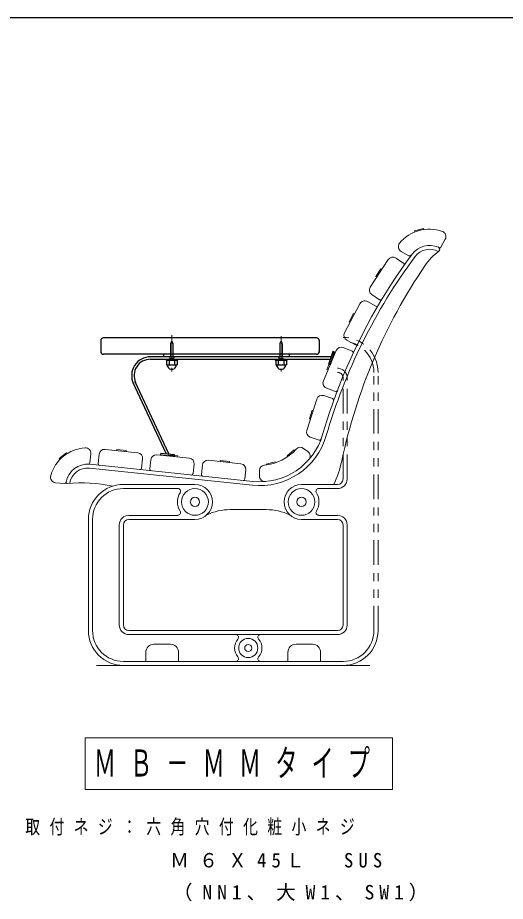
# Model space of a CAD drawing. Units: millimetres on the paper. Extents: x -365 to 12, y -38 to 257.
# Drawn here: x -238 to -178.5, y 149.3 to 257 of the extents above; entities that cross this region are included whole.
import ezdxf

# ---------------------------------------------------------------- set-up
doc = ezdxf.new("R2010")
doc.units = ezdxf.units.MM
for name, pattern in [('USER1', [4.5, 2.5, -2]), ('USER2', [6, 3, -1, 1, -1]), ('USER3', [8, 3, -1, 1, -1, 1, -1])]:
    doc.linetypes.add(name, pattern=pattern)
doc.layers.add('0_2', color=7, linetype='Continuous', lineweight=13)
doc.layers.add('LY_3', color=7, linetype='Continuous', lineweight=13)
doc.styles.add('ＭＳ ゴシック', font='')
doc.styles.get('ＭＳ ゴシック').set_extended_font_data('MS Gothic')

msp = doc.modelspace()

# ---------------------------------------------------------------- linework, layer by layer
at = {"layer": '0_2', "color": 20, "lineweight": 25}
msp.add_line((0, 257), (-365, 257), dxfattribs=at)
at = {"layer": 'LY_3'}
for p, q in [((-189.597, 230.996), (-188.504, 231.297)), ((-189.597, 230.996), (-189.561, 230.868)), ((-188.504, 231.298), (-188.469, 231.169)), ((-186.376, 229.042), (-185.838, 229.982)), ((-191.21, 228.499), (-190.267, 227.968)), ((-194.978, 224.161), (-192.79, 227.509)), ((-191.867, 227.702), (-190.919, 227.082)), ((-194.306, 225.433), (-193.685, 226.382)), ((-193.686, 226.382), (-193.574, 226.309)), ((-194.306, 225.433), (-194.194, 225.36)), ((-194.785, 223.238), (-193.836, 222.618)), ((-198.116, 218.592), (-196.236, 222.123)), ((-195.334, 222.398), (-194.294, 221.844)), ((-197.559, 219.92), (-197.027, 220.92)), ((-197.027, 220.92), (-196.91, 220.858)), ((-197.56, 219.92), (-197.442, 219.857)), ((-197.841, 217.69), (-196.801, 217.136)), ((-198.273, 216.783), (-197.188, 216.325)), ((-199.146, 216.428), (-200.702, 212.744)), ((-199.826, 215.161), (-200.267, 214.117)), ((-199.826, 215.161), (-199.703, 215.109)), ((-200.267, 214.117), (-200.144, 214.065)), ((-200.348, 211.87), (-199.262, 211.412)), ((-202.731, 206.689), (-201.492, 210.493)), ((-200.651, 210.92), (-199.574, 210.569)), ((-202.413, 208.094), (-202.062, 209.171)), ((-202.062, 209.171), (-201.935, 209.13)), ((-202.413, 208.094), (-202.286, 208.052)), ((-202.303, 205.849), (-201.225, 205.498)), ((-232.035, 203.958), (-232.916, 203.245)), ((-232.035, 203.958), (-231.951, 203.855)), ((-229.183, 202.742), (-229.066, 203.818)), ((-228.064, 203.772), (-228.183, 202.645)), ((-227.331, 204.365), (-223.353, 203.947)), ((-225.892, 204.348), (-225.906, 204.215)), ((-225.892, 204.348), (-224.765, 204.229)), ((-224.765, 204.229), (-224.779, 204.097)), ((-221.033, 203.703), (-217.054, 203.285)), ((-219.593, 203.686), (-219.607, 203.553)), ((-219.593, 203.686), (-218.466, 203.567)), ((-205.109, 203.575), (-204.245, 204.308)), ((-204.176, 204.226), (-204.245, 204.308)), ((-203.119, 204.496), (-202.579, 204.1)), ((-232.916, 203.245), (-232.832, 203.141)), ((-229.198, 202.55), (-209.307, 200.46)), ((-222.76, 203.214), (-222.878, 202.087)), ((-221.766, 203.11), (-221.884, 201.983)), ((-218.466, 203.567), (-218.48, 203.435)), ((-216.461, 202.552), (-216.58, 201.425)), ((-214.734, 203.041), (-210.756, 202.623)), ((-213.295, 203.024), (-213.309, 202.891)), ((-213.295, 203.024), (-212.167, 202.905)), ((-212.168, 202.905), (-212.182, 202.773)), ((-207.673, 202.575), (-206.57, 202.836)), ((-207.648, 202.472), (-207.673, 202.576)), ((-206.545, 202.733), (-206.57, 202.837)), ((-205.04, 203.493), (-205.109, 203.575)), ((-229.247, 202.086), (-209.356, 199.996)), ((-215.467, 202.448), (-215.585, 201.321)), ((-210.163, 201.89), (-210.281, 200.763)), ((-208.492, 201.782), (-208.494, 201.112)), ((-233.396, 200.311), (-232.319, 200.202)), ((-225.101, 200.098), (-216.368, 200.098)), ((-225.101, 199.598), (-218.464, 199.598)), ((-198.968, 200.098), (-203.368, 200.098)), ((-198.968, 199.598), (-201.272, 199.598)), ((-224.435, 196.331), (-218.464, 196.331)), ((-212.066, 197.031), (-207.67, 197.031)), ((-198.968, 196.331), (-201.272, 196.331)), ((-229.368, 182.291), (-229.368, 195.831)), ((-228.868, 182.291), (-228.868, 195.831)), ((-225.601, 182.958), (-225.601, 195.165)), ((-225.101, 182.958), (-225.101, 195.165)), ((-224.435, 195.831), (-216.368, 195.831)), ((-198.968, 195.831), (-203.368, 195.831)), ((-198.301, 182.958), (-198.301, 195.165)), ((-197.801, 182.958), (-197.801, 195.165)), ((-198.968, 182.291), (-224.435, 182.291)), ((-198.968, 181.791), (-224.435, 181.791)), ((-219.368, 180.625), (-221.368, 180.625)), ((-202.035, 180.625), (-204.035, 180.625)), ((-222.368, 178.525), (-222.368, 179.625)), ((-218.368, 178.525), (-218.368, 179.625)), ((-205.035, 178.525), (-205.035, 179.625)), ((-201.035, 178.525), (-201.035, 179.625)), ((-195.035, 178.025), (-228.368, 178.025)), ((-198.301, 178.525), (-225.101, 178.525)), ((-192.249, 169.19), (-229.749, 169.19)), ((-229.749, 169.19), (-229.749, 162.89)), ((-192.249, 162.89), (-192.249, 169.19)), ((-229.749, 162.89), (-192.249, 162.89))]:
    msp.add_line(p, q, dxfattribs=at)
at = {"layer": 'LY_3', "color": 3, "lineweight": 25}
for p, q in [((-227.864, 217.632), (-227.864, 216.298)), ((-201.53, 217.965), (-227.53, 217.965)), ((-201.197, 217.632), (-201.197, 216.232)), ((-201.53, 215.965), (-227.53, 215.965)), ((-199.767, 215.665), (-221.793, 215.665)), ((-220.197, 215.965), (-220.197, 215.665)), ((-204.863, 215.665), (-220.197, 215.665)), ((-204.863, 215.965), (-204.863, 215.665)), ((-199.559, 216.308), (-200.071, 214.722)), ((-199.369, 216.247), (-199.881, 214.66)), ((-199.369, 216.247), (-199.559, 216.308)), ((-221.793, 215.365), (-199.863, 215.365)), ((-219.897, 215.365), (-219.897, 215.232)), ((-219.897, 215.232), (-218.497, 215.232)), ((-219.85, 215.232), (-219.85, 214.698)), ((-219.85, 215.232), (-218.544, 215.232)), ((-219.85, 214.698), (-218.544, 214.698)), ((-219.53, 215.232), (-219.53, 214.698)), ((-218.864, 215.232), (-218.864, 214.698)), ((-218.544, 215.232), (-218.544, 214.698)), ((-218.497, 215.365), (-218.497, 215.232)), ((-206.563, 215.365), (-206.563, 215.232)), ((-206.563, 215.232), (-205.163, 215.232)), ((-206.517, 215.232), (-206.517, 214.698)), ((-206.517, 215.232), (-205.21, 215.232)), ((-206.517, 214.698), (-205.21, 214.698)), ((-206.197, 215.232), (-206.197, 214.698)), ((-205.53, 215.232), (-205.53, 214.698)), ((-205.21, 215.232), (-205.21, 214.698)), ((-205.163, 215.365), (-205.163, 215.232)), ((-199.881, 214.66), (-200.071, 214.722)), ((-219.895, 203.852), (-223.924, 212.493)), ((-219.547, 203.816), (-223.653, 212.62)), ((-220.55, 203.921), (-220.571, 203.722)), ((-220.571, 203.722), (-218.913, 203.548)), ((-220.55, 203.921), (-218.893, 203.747)), ((-218.893, 203.747), (-218.913, 203.548))]:
    msp.add_line(p, q, dxfattribs=at)
at = {"layer": 'LY_3', "linetype": 'USER1'}
for p, q in [((-219.322, 217.343), (-219.197, 217.665)), ((-219.072, 217.343), (-219.197, 217.665)), ((-205.988, 217.343), (-205.863, 217.665)), ((-205.739, 217.343), (-205.863, 217.665)), ((-219.367, 217.102), (-219.367, 215.665)), ((-219.027, 217.102), (-219.027, 215.665)), ((-206.033, 217.102), (-206.033, 215.665)), ((-205.693, 217.102), (-205.693, 215.665)), ((-218.884, 215.665), (-219.51, 215.665)), ((-206.177, 215.665), (-205.55, 215.665))]:
    msp.add_line(p, q, dxfattribs=at)
at = {"layer": 'LY_3', "linetype": 'USER2'}
for p, q in [((-219.197, 218.309), (-219.197, 213.858)), ((-205.863, 218.169), (-205.863, 213.858))]:
    msp.add_line(p, q, dxfattribs=at)
at = {"layer": 'LY_3', "linetype": 'USER3'}
for p, q in [((-194.535, 182.291), (-194.535, 213.758)), ((-194.035, 182.291), (-194.035, 213.758)), ((-198.301, 200.765), (-198.301, 213.091)), ((-197.801, 200.765), (-197.801, 213.091))]:
    msp.add_line(p, q, dxfattribs=at)
at = {"layer": 'LY_3', "color": 3, "lineweight": 25}
for points in [[(-218.94, 215.532), (-218.967, 215.507), (-218.998, 215.485), (-219.033, 215.466), (-219.071, 215.451), (-219.112, 215.44), (-219.154, 215.434), (-219.197, 215.432), (-219.24, 215.434), (-219.282, 215.44), (-219.322, 215.451), (-219.361, 215.466), (-219.396, 215.485), (-219.427, 215.507), (-219.454, 215.532)], [(-206.121, 215.532), (-206.094, 215.507), (-206.062, 215.485), (-206.027, 215.466), (-205.989, 215.451), (-205.948, 215.44), (-205.906, 215.434), (-205.863, 215.432), (-205.82, 215.434), (-205.778, 215.44), (-205.738, 215.451), (-205.7, 215.466), (-205.665, 215.485), (-205.633, 215.507), (-205.606, 215.532)]]:
    msp.add_lwpolyline(points, dxfattribs=at)
at = {"layer": 'LY_3', "linetype": 'USER1'}
for points in [[(-218.884, 215.665), (-218.887, 215.63), (-218.898, 215.595), (-218.916, 215.562), (-218.94, 215.532)], [(-206.177, 215.665), (-206.173, 215.63), (-206.162, 215.595), (-206.145, 215.562), (-206.121, 215.532)]]:
    msp.add_lwpolyline(points, dxfattribs=at)
at = {"layer": 'LY_3'}
for centre, radius in [((-216.368, 197.965), 1.633), ((-203.368, 197.965), 1.633), ((-216.368, 197.965), 0.567), ((-203.368, 197.965), 0.567), ((-209.868, 180.158), 1.167), ((-209.868, 180.158), 0.433)]:
    msp.add_circle(centre, radius, dxfattribs=at)
for centre, radius, start, end in [((-187.783, 226.553), 4.667, 70.0417, 140.82563), ((-186.417, 230.313), 0.667, 330.23154, 70.0418), ((-190.883, 229.08), 0.667, 140.82556, 240.63582), ((-187.743, 226.565), 2.667, 66.20145, 143.41575), ((-187.743, 226.565), 2.2, 60.83308, 143.41575), ((-182.747, 223.096), 6.667, 125.49098, 146.8369), ((-186.783, 228.75), 0.28, 306.22051, 66.28722), ((-186.55, 229.142), 0.2, 244.53024, 330.23174), ((-134.211, 186.831), 68.867, 143.41576, 163.79284), ((-134.211, 186.831), 69.333, 143.41575, 158.44348), ((-192.232, 227.144), 0.667, 56.83032, 146.8303), ((-190.169, 228.142), 0.2, 240.63561, 326.33706), ((-132.919, 189.075), 67, 145.79158, 168.01082), ((-191.028, 226.915), 0.2, 326.83038, 56.8303), ((-194.42, 223.796), 0.667, 146.83031, 236.83031), ((-195.647, 221.809), 0.667, 61.96628, 151.96629), ((-193.727, 222.785), 0.2, 236.83032, 326.83036), ((-194.388, 221.668), 0.2, 331.9663, 61.96628), ((-197.527, 218.278), 0.667, 151.96644, 241.96623), ((-198.532, 216.169), 0.667, 67.10236, 157.10232), ((-196.707, 217.313), 0.2, 241.96624, 333.99963), ((-197.265, 216.14), 0.2, 335.06967, 67.10227), ((-134.211, 186.831), 69.333, 158.47035, 163.79281), ((-200.088, 212.485), 0.667, 157.10227, 247.10256), ((-199.185, 211.596), 0.2, 247.10255, 337.10258), ((-200.858, 210.286), 0.667, 71.96039, 161.96031), ((-199.636, 210.379), 0.2, 341.96039, 71.96037), ((-208.471, 208.416), 8.467, 264, 343.79284), ((-208.471, 208.416), 8, 264, 343.79284), ((-202.096, 206.483), 0.667, 161.96033, 251.96032), ((-201.163, 205.688), 0.2, 251.96034, 341.96038), ((-229.476, 199.898), 4.667, 93.60783, 164.39171), ((-229.728, 203.89), 0.667, 353.7976, 93.60787), ((-227.401, 203.702), 0.667, 83.99999, 173.99997), ((-223.423, 203.284), 0.667, 353.99999, 83.99998), ((-221.102, 203.04), 0.667, 83.99999, 173.99997), ((-208.471, 208.416), 6, 275.54639, 318.04894), ((-203.513, 203.959), 0.667, 53.7572, 138.04883), ((-202.973, 203.563), 0.667, 318.56929, 53.75721), ((-132.919, 189.075), 67, 167.38268, 168.04843), ((-229.476, 199.898), 2.667, 83.99999, 169.57133), ((-229.381, 202.763), 0.2, 268.09634, 353.79781), ((-227.983, 202.624), 0.2, 173.99998, 264.00004), ((-217.124, 202.622), 0.667, 353.99999, 83.99998), ((-214.804, 202.378), 0.667, 83.99999, 173.99997), ((-210.825, 201.96), 0.667, 353.99999, 83.99998), ((-211.5, 205.762), 13.333, 334.8603, 347.822), ((-229.476, 199.898), 2.2, 83.99999, 170.87639), ((-223.077, 202.108), 0.2, 264, 353.99998), ((-221.685, 201.962), 0.2, 173.99998, 264.00004), ((-207.827, 201.78), 0.667, 95.54646, 179.8381), ((-233.329, 200.974), 0.667, 164.39166, 264.20188), ((-231.968, 200.357), 0.133, 169.57126, 274.73868), ((-216.778, 201.446), 0.2, 264, 353.99998), ((-215.386, 201.299), 0.2, 173.99998, 264.00004), ((-210.48, 200.784), 0.2, 264, 353.99998), ((-207.829, 201.111), 0.667, 179.8381, 275.02604), ((-198.968, 200.765), 1.167, 270.00002, 0), ((-198.968, 200.765), 0.667, 270.00002, 0), ((-232.299, 200.401), 0.2, 264.20168, 349.90318), ((-230.305, 180.292), 20, 78.67556, 94.73847), ((-225.101, 195.831), 4.267, 89.99998, 179.99994), ((-225.101, 195.831), 3.767, 89.99998, 179.99994), ((-218.464, 199.265), 0.333, 328.19521, 90), ((-216.368, 197.965), 2.133, 270.00002, 89.99998), ((-203.368, 197.965), 2.133, 90.00004, 270), ((-201.272, 199.265), 0.333, 90.00004, 211.80481), ((-216.368, 197.965), 2.133, 148.1952, 211.80475), ((-203.368, 197.965), 2.133, 328.19527, 31.80482), ((-224.435, 195.165), 1.167, 89.99998, 179.99994), ((-218.464, 196.665), 0.333, 270.00002, 31.8048), ((-212.065, 190.365), 6.667, 89.99998, 115.54055), ((-207.67, 190.365), 6.667, 64.45955, 89.99998), ((-201.272, 196.665), 0.333, 148.1952, 270), ((-198.968, 195.165), 1.167, 0.00001, 90), ((-224.435, 195.165), 0.667, 89.99998, 179.99994), ((-198.968, 195.165), 0.667, 0.00001, 90), ((-225.101, 182.291), 4.267, 180.00004, 270.00002), ((-225.101, 182.291), 3.767, 180.00004, 270.00002), ((-224.435, 182.958), 1.167, 180.00004, 270.00002), ((-224.435, 182.958), 0.667, 180.00004, 270.00002), ((-198.968, 182.958), 1.167, 270.00002, 0), ((-198.968, 182.958), 0.667, 270.00002, 0), ((-198.301, 182.291), 3.767, 270.00002, 0), ((-198.301, 182.291), 4.267, 270.00002, 0), ((-209.868, 180.158), 1.667, 139.45841, 220.54158), ((-211.388, 181.458), 0.333, 319.45847, 90), ((-208.348, 181.458), 0.333, 89.99998, 220.54148), ((-209.868, 180.158), 1.667, 319.45842, 40.54161), ((-221.368, 179.625), 1, 89.99998, 179.99994), ((-219.368, 179.625), 1, 0.00001, 90), ((-204.035, 179.625), 1, 89.99998, 179.99994), ((-202.035, 179.625), 1, 0.00001, 90), ((-211.388, 178.858), 0.333, 270.00002, 40.54149), ((-208.348, 178.858), 0.333, 139.45852, 270)]:
    msp.add_arc(centre, radius, start, end, dxfattribs=at)
at = {"layer": 'LY_3', "color": 3, "lineweight": 25}
for centre, radius, start, end in [((-227.53, 217.632), 0.333, 90, 180), ((-201.53, 217.632), 0.333, 0, 90), ((-227.53, 216.298), 0.333, 179.99999, 270), ((-221.793, 213.365), 2.3, 90, 205), ((-201.53, 216.298), 0.333, 270, 0), ((-221.793, 213.365), 2, 90, 205), ((-219.197, 214.698), 0.567, 179.99999, 0.00001), ((-205.863, 214.698), 0.567, 179.99999, 0.00001)]:
    msp.add_arc(centre, radius, start, end, dxfattribs=at)
at = {"layer": 'LY_3', "linetype": 'USER3'}
for centre, radius in [((-198.301, 213.758), 4.267), ((-198.301, 213.758), 3.767), ((-198.968, 213.091), 1.167), ((-198.968, 213.091), 0.667)]:
    msp.add_arc(centre, radius, 0.00001, 90, dxfattribs=at)
at = {"layer": 'LY_3', "linetype": 'USER1'}
for centre, start, end in [((-218.7, 217.102), 158.8068, 180), ((-219.694, 217.102), 360, 21.1932), ((-205.367, 217.102), 158.8068, 180), ((-206.36, 217.102), 0, 21.1932)]:
    msp.add_arc(centre, 0.667, start, end, dxfattribs=at)

# ---------------------------------------------------------------- texts
at = {"layer": 'LY_3', "style": 'ＭＳ ゴシック'}
for s, insert, char_height, attachment_point in [('\\T1.64;\\W0.6;ＭＢ－ＭＭタイプ', (-210.999, 166.04), 3.299, 5), ('\\T1.64;\\W0.75;取付ネジ：六角穴付化粧小ネジ', (-237.068, 158.271), 1.76, 4), ('\\T1.55;\\W0.95;\u3000\u3000\u3000\u3000\u3000Ｍ６Ｘ45Ｌ\u3000SUS', (-237.068, 154.271), 1.76, 4), ('\\T1.5;\u3000\u3000\u3000\u3000\u3000（NN1、大W1、SW1）', (-237.068, 150.271), 1.76, 4)]:
    msp.add_mtext(s, dxfattribs=dict(at, insert=insert, char_height=char_height, attachment_point=attachment_point))

doc.saveas('drawing.dxf')
